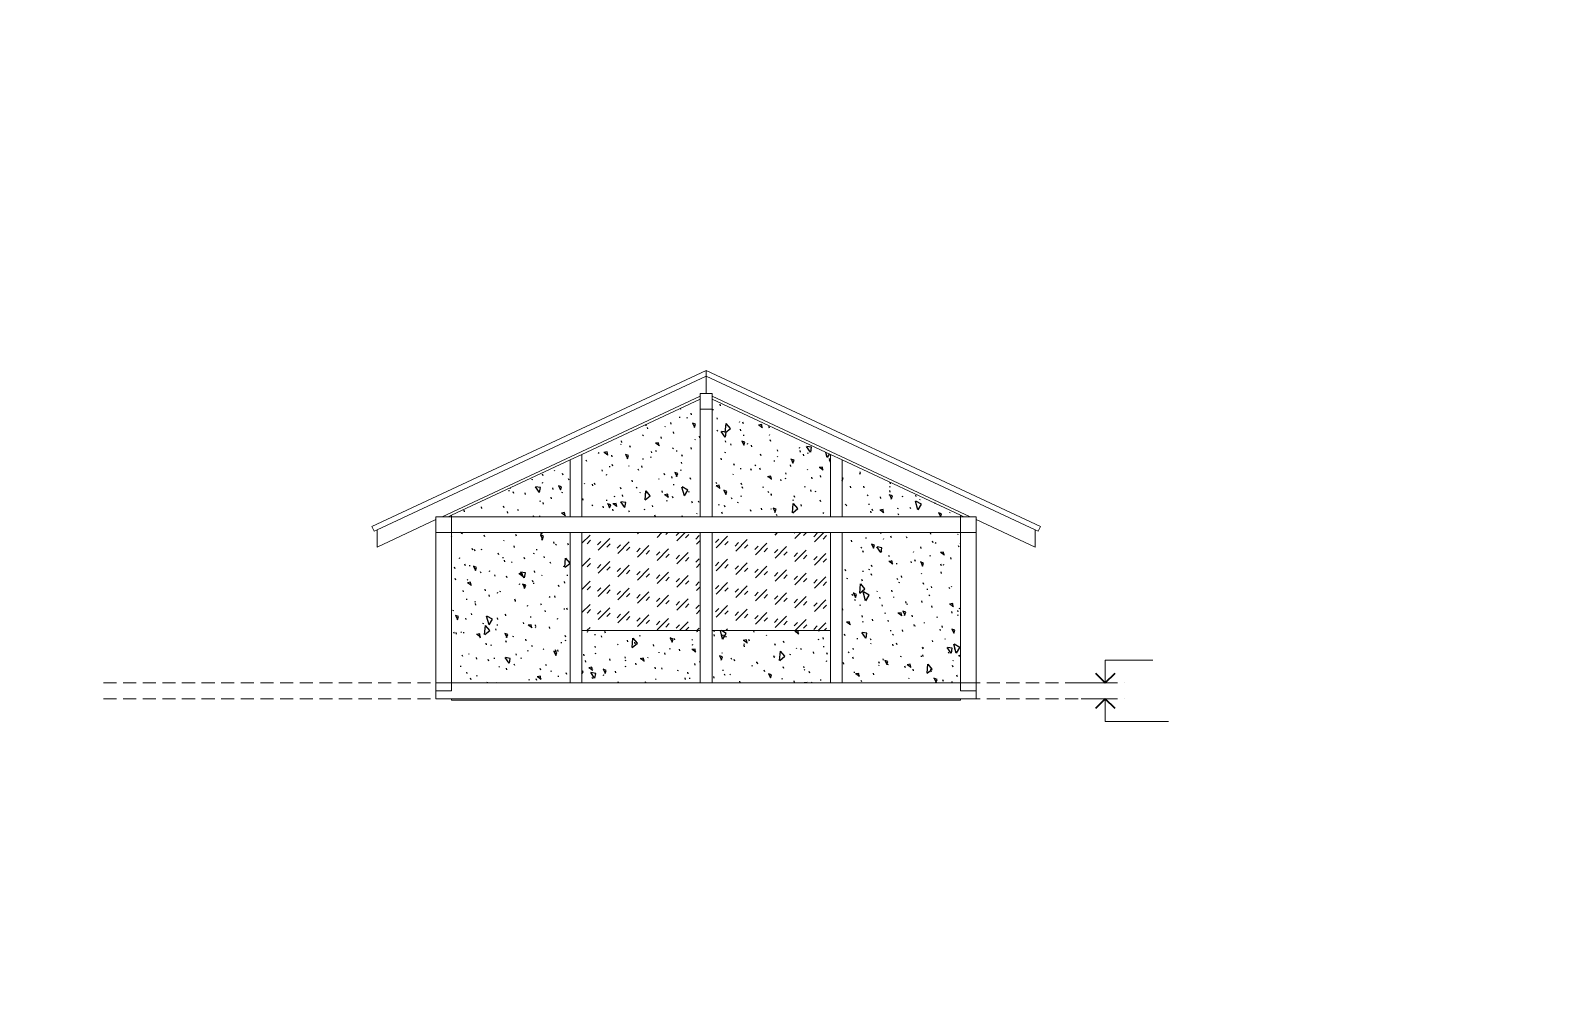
# Model space of a CAD drawing. Header units: millimetres. Extents: x 0 to 4620, y 0 to 297.
# Drawn here: x 3330.5 to 3795.9, y 0 to 297 of the extents above; entities that cross this region are included whole.
import ezdxf

# ---------------------------------------------------------------- set-up
doc = ezdxf.new("R2010")
doc.units = ezdxf.units.MM
for name, pattern in [('K5LT32768', [0]), ('K5LT_BASIC', [0]), ('K5LT_DASHED', [6, 4, -2]), ('K5LT_THIN', [0])]:
    doc.linetypes.add(name, pattern=pattern)
doc.layers.add('Системный слой', color=7, linetype='Continuous')
doc.styles.add('KTEXTSTYLE', font='GOST_AU.SHX', dxfattribs={"width": 0.96, "height": 5})

# ---------------------------------------------------------------- blocks, each defined once
blk = doc.blocks.new('U64')
at = {"layer": 'Системный слой', "color": 7, "linetype": 'K5LT_THIN', "lineweight": 18}
for p, q in [((3659.09, 97.64), (3659.09, 104.64)), ((3659.09, 104.64), (3673.62, 104.64)), ((3649.65, 97.64), (3661.09, 97.64))]:
    blk.add_line(p, q, dxfattribs=at)
at = {"layer": 'Системный слой', "color": 5, "linetype": 'K5LT_BASIC', "lineweight": 40}
for p, q in [((3656.09, 100.64), (3659.09, 97.64)), ((3659.09, 97.64), (3662.09, 100.64))]:
    blk.add_line(p, q, dxfattribs=at)
blk = doc.blocks.new('U65')
at = {"layer": 'Системный слой', "color": 7, "linetype": 'K5LT_THIN', "lineweight": 18}
for p, q in [((3651.77, 92.84), (3661.09, 92.84)), ((3659.09, 92.84), (3659.09, 85.84)), ((3659.09, 85.84), (3678.47, 85.84))]:
    blk.add_line(p, q, dxfattribs=at)
at = {"layer": 'Системный слой', "color": 5, "linetype": 'K5LT_BASIC', "lineweight": 40}
for p, q in [((3659.09, 92.84), (3656.09, 89.84)), ((3662.09, 89.84), (3659.09, 92.84))]:
    blk.add_line(p, q, dxfattribs=at)
blk = doc.blocks.new('U63')
at = {"layer": 'Системный слой', "color": 7, "linetype": 'K5LT_DASHED', "lineweight": 18}
for p, q in [((3352.86, 97.64), (3664.9, 97.64)), ((3352.86, 92.84), (3664.9, 92.84))]:
    blk.add_line(p, q, dxfattribs=at)
at = {"layer": 'Системный слой'}
for name in ['U64', 'U65']:
    blk.add_blockref(name, (0, 0), dxfattribs=at)

msp = doc.modelspace()

# ---------------------------------------------------------------- hatches: boundary and pattern name
at = {"layer": 'Системный слой'}
h = msp.add_hatch(dxfattribs=at)
h.set_pattern_fill('', angle=40, style=0, pattern_type=0)
h.set_pattern_definition([(40, (7.66, 6.428), (-20.5692, 24.51342), [2, -30]), (130, (9.193, 7.713), (-24.51342, -20.5692), [2, -30]), (85, (7.66, 6.428), (-20.56883, 24.51297), [2.828, -42.426]), (60, (9.193, 7.713), (-27.7128, 16), [2, -30]), (150, (10.192, 9.445), (-16, -27.7128), [2, -30]), (105, (9.193, 7.713), (-27.7123, 15.9997), [2.828, -42.426]), (80, (16.853, 14.141), (-26.0974, 4.60168), [1.5, -25]), (170, (17.114, 15.618), (-4.60168, -26.0974), [1.5, -25]), (125, (16.853, 14.141), (-26.09695, 4.6016), [2.121, -35.355]), (100, (-18.796, -15.771), (-15.756924, -2.77837), [1, -15]), (190, (-18.97, -14.787), (2.77837, -15.756924), [1, -15]), (145, (-18.796, -15.771), (-15.75733, -2.778442), [1.414, -21.213]), (70, (1.233, 14.088), (-15.03508, 5.47232), [1, -15]), (160, (1.575, 15.028), (-5.47232, -15.03508), [1, -15]), (115, (1.233, 14.088), (-15.03547, 5.472463), [1.414, -21.213]), (85, (0, 0), (-9.351857, 7.84492), [0.3, -10]), (65, (0, 0), (-2.4184476, 6.64463), [0.3, -10]), (105, (0, 0), (-6.1930747, 7.6580563), [0.5, -12]), (110, (0, 0), (-7.945929, 1.36463), [0.5, -7])])
h.paths.add_polyline_path([(3459.29465, 143.62089), (3459.29465, 97.64087), (3495.49465, 97.64087), (3495.49465, 143.62089)])
h.paths.add_polyline_path([(3495.49465, 165.77411), (3459.29465, 148.89377), (3459.29465, 148.42089), (3495.49465, 148.42089)])
h.paths.add_polyline_path([(3535.29465, 148.42089), (3535.29465, 181.29855), (3535.29465, 184.33315), (3499.09465, 167.45281), (3499.09465, 148.42089)])
h.paths.add_polyline_path([(3538.89465, 181.29855), (3538.89465, 148.42089), (3575.09465, 148.42089), (3575.09465, 167.45281), (3538.89465, 184.33315)])
h.paths.add_polyline_path([(3578.69465, 148.42089), (3614.89465, 148.42089), (3614.89465, 148.89377), (3578.69465, 165.77411)])
h.paths.add_polyline_path([(3578.69465, 143.62089), (3578.69465, 97.64087), (3614.89465, 97.64087), (3614.89465, 143.62089)])
h.paths.add_polyline_path([(3538.89465, 97.64087), (3575.09465, 97.64087), (3575.09465, 113.62089), (3538.89465, 113.62089)])
h.paths.add_polyline_path([(3499.09465, 97.64087), (3535.29465, 97.64087), (3535.29465, 113.62089), (3499.09465, 113.62089)])
h = msp.add_hatch(dxfattribs=at)
h.set_pattern_fill('', angle=45, style=0, pattern_type=0)
h.set_pattern_definition([(45, (0, 0), (4e-16, 7.071068), [5, -3.5]), (45, (2.6517, 0.884), (4e-16, 7.071068), [1.5, -7]), (45, (-0.177, 1.591), (4e-16, 7.071068), [1.5, -7])])
h.paths.add_polyline_path([(3535.29465, 143.62089), (3499.09465, 143.62089), (3499.09465, 113.62089), (3535.29465, 113.62089)])
h.paths.add_polyline_path([(3575.09465, 143.62089), (3538.89465, 143.62089), (3538.89465, 113.62089), (3575.09465, 113.62089)])

# ---------------------------------------------------------------- linework, layer by layer
at = {"layer": 'Системный слой', "color": 7, "linetype": 'K5LT32768', "lineweight": 18}
for p, q in [((3434.91215, 145.46835), (3537.09465, 193.11683)), ((3537.09465, 191.35143), (3436.49465, 144.44086)), ((3639.27715, 145.46835), (3537.09465, 193.11683)), ((3537.09465, 191.35143), (3537.09465, 193.11683)), ((3537.09465, 186.09855), (3537.09465, 191.35143)), ((3637.69465, 144.44086), (3537.09465, 191.35143)), ((3456.38761, 148.42089), (3535.29465, 185.21585)), ((3499.09465, 167.45281), (3535.29465, 184.33315)), ((3537.09465, 186.09855), (3535.29465, 186.09855)), ((3535.29465, 186.09855), (3535.29465, 185.21585)), ((3535.29465, 184.33315), (3535.29465, 185.21585)), ((3535.29465, 181.29855), (3535.29465, 184.33315)), ((3538.89465, 186.09855), (3537.09465, 186.09855)), ((3538.89465, 185.21585), (3538.89465, 186.09855)), ((3617.80169, 148.42089), (3538.89465, 185.21585)), ((3538.89465, 185.21585), (3538.89465, 184.33315)), ((3538.89465, 184.33315), (3575.09465, 167.45281)), ((3538.89465, 184.33315), (3538.89465, 181.29855)), ((3538.89465, 181.29855), (3535.29465, 181.29855)), ((3535.29465, 181.29855), (3535.29465, 148.42089)), ((3538.89465, 148.42089), (3538.89465, 181.29855)), ((3459.29465, 148.89377), (3495.49465, 165.77411)), ((3499.09465, 167.45281), (3495.49465, 165.77411)), ((3495.49465, 165.77411), (3495.49465, 148.42089)), ((3499.09465, 148.42089), (3499.09465, 167.45281)), ((3578.69465, 165.77411), (3575.09465, 167.45281)), ((3575.09465, 167.45281), (3575.09465, 148.42089)), ((3578.69465, 148.42089), (3578.69465, 165.77411)), ((3578.69465, 165.77411), (3614.89465, 148.89377)), ((3434.91215, 145.46835), (3435.58835, 144.01825)), ((3435.58835, 144.01825), (3436.49465, 144.44086)), ((3436.49465, 139.14465), (3454.49465, 147.53819)), ((3436.49465, 144.44086), (3436.49465, 139.14465)), ((3454.49465, 147.53819), (3454.49465, 148.42089)), ((3454.49465, 148.42089), (3456.38761, 148.42089)), ((3454.49465, 147.53819), (3454.49465, 143.62089)), ((3458.28057, 148.42089), (3456.38761, 148.42089)), ((3459.29465, 148.89377), (3458.28057, 148.42089)), ((3458.28057, 148.42089), (3459.29465, 148.42089)), ((3459.29465, 148.42089), (3459.29465, 148.89377)), ((3459.29465, 143.62089), (3459.29465, 148.42089)), ((3495.49465, 148.42089), (3459.29465, 148.42089)), ((3495.49465, 148.42089), (3499.09465, 148.42089)), ((3535.29465, 148.42089), (3499.09465, 148.42089)), ((3535.29465, 148.42089), (3538.89465, 148.42089)), ((3575.09465, 148.42089), (3538.89465, 148.42089)), ((3575.09465, 148.42089), (3578.69465, 148.42089)), ((3614.89465, 148.42089), (3578.69465, 148.42089)), ((3614.89465, 148.89377), (3614.89465, 148.42089)), ((3615.90873, 148.42089), (3614.89465, 148.89377)), ((3614.89465, 143.62089), (3614.89465, 148.42089)), ((3615.90873, 148.42089), (3614.89465, 148.42089)), ((3617.80169, 148.42089), (3615.90873, 148.42089)), ((3617.80169, 148.42089), (3619.69465, 148.42089)), ((3619.69465, 148.42089), (3619.69465, 147.53819)), ((3619.69465, 147.53819), (3637.69465, 139.14465)), ((3619.69465, 143.62089), (3619.69465, 147.53819)), ((3637.69465, 139.14465), (3637.69465, 144.44086)), ((3637.69465, 144.44086), (3638.60095, 144.01825)), ((3639.27715, 145.46835), (3638.60095, 144.01825)), ((3454.49465, 97.64087), (3454.49465, 143.62089)), ((3459.29465, 143.62089), (3454.49465, 143.62089)), ((3459.29465, 97.64087), (3459.29465, 143.62089)), ((3459.29465, 143.62089), (3495.49465, 143.62089)), ((3495.49465, 143.62089), (3495.49465, 97.64087)), ((3499.09465, 143.62089), (3495.49465, 143.62089)), ((3499.09465, 113.62089), (3499.09465, 143.62089)), ((3499.09465, 143.62089), (3535.29465, 143.62089)), ((3535.29465, 143.62089), (3535.29465, 113.62089)), ((3538.89465, 143.62089), (3535.29465, 143.62089)), ((3538.89465, 113.62089), (3538.89465, 143.62089)), ((3538.89465, 143.62089), (3575.09465, 143.62089)), ((3575.09465, 143.62089), (3575.09465, 113.62089)), ((3578.69465, 143.62089), (3575.09465, 143.62089)), ((3578.69465, 97.64087), (3578.69465, 143.62089)), ((3578.69465, 143.62089), (3614.89465, 143.62089)), ((3614.89465, 143.62089), (3614.89465, 97.64087)), ((3614.89465, 143.62089), (3619.69465, 143.62089)), ((3619.69465, 97.64087), (3619.69465, 143.62089)), ((3499.09465, 113.62089), (3535.29465, 113.62089)), ((3499.09465, 97.64087), (3499.09465, 113.62089)), ((3535.29465, 113.62089), (3535.29465, 97.64087)), ((3538.89465, 113.62089), (3575.09465, 113.62089)), ((3538.89465, 97.64087), (3538.89465, 113.62089)), ((3575.09465, 113.62089), (3575.09465, 97.64087)), ((3454.49465, 97.64087), (3459.29465, 97.64087)), ((3454.49465, 95.24087), (3454.49465, 97.64087)), ((3454.49465, 95.24087), (3454.49465, 92.84087)), ((3454.49465, 95.24087), (3459.29465, 95.24087)), ((3459.29465, 95.24087), (3459.29465, 97.64087)), ((3495.49465, 97.64087), (3459.29465, 97.64087)), ((3495.49465, 97.64087), (3499.09465, 97.64087)), ((3535.29465, 97.64087), (3499.09465, 97.64087)), ((3538.89465, 97.64087), (3535.29465, 97.64087)), ((3575.09465, 97.64087), (3538.89465, 97.64087)), ((3575.09465, 97.64087), (3578.69465, 97.64087)), ((3614.89465, 97.64087), (3578.69465, 97.64087)), ((3614.89465, 97.64087), (3619.69465, 97.64087)), ((3614.89465, 95.24087), (3614.89465, 97.64087)), ((3614.89465, 95.24087), (3619.69465, 95.24087)), ((3619.69465, 95.24087), (3619.69465, 97.64087)), ((3619.69465, 92.84087), (3619.69465, 95.24087)), ((3454.49465, 92.84087), (3459.29465, 92.84087)), ((3459.29465, 92.84087), (3459.29465, 92.34087)), ((3614.89465, 92.84087), (3459.29465, 92.84087)), ((3459.29465, 92.34087), (3614.89465, 92.34087)), ((3614.89465, 92.34087), (3614.89465, 92.84087)), ((3614.89465, 92.84087), (3619.69465, 92.84087))]:
    msp.add_line(p, q, dxfattribs=at)

# ---------------------------------------------------------------- block references
at = {"layer": 'Системный слой'}
msp.add_blockref('U63', (0, 0), dxfattribs=at)

doc.saveas('drawing.dxf')
